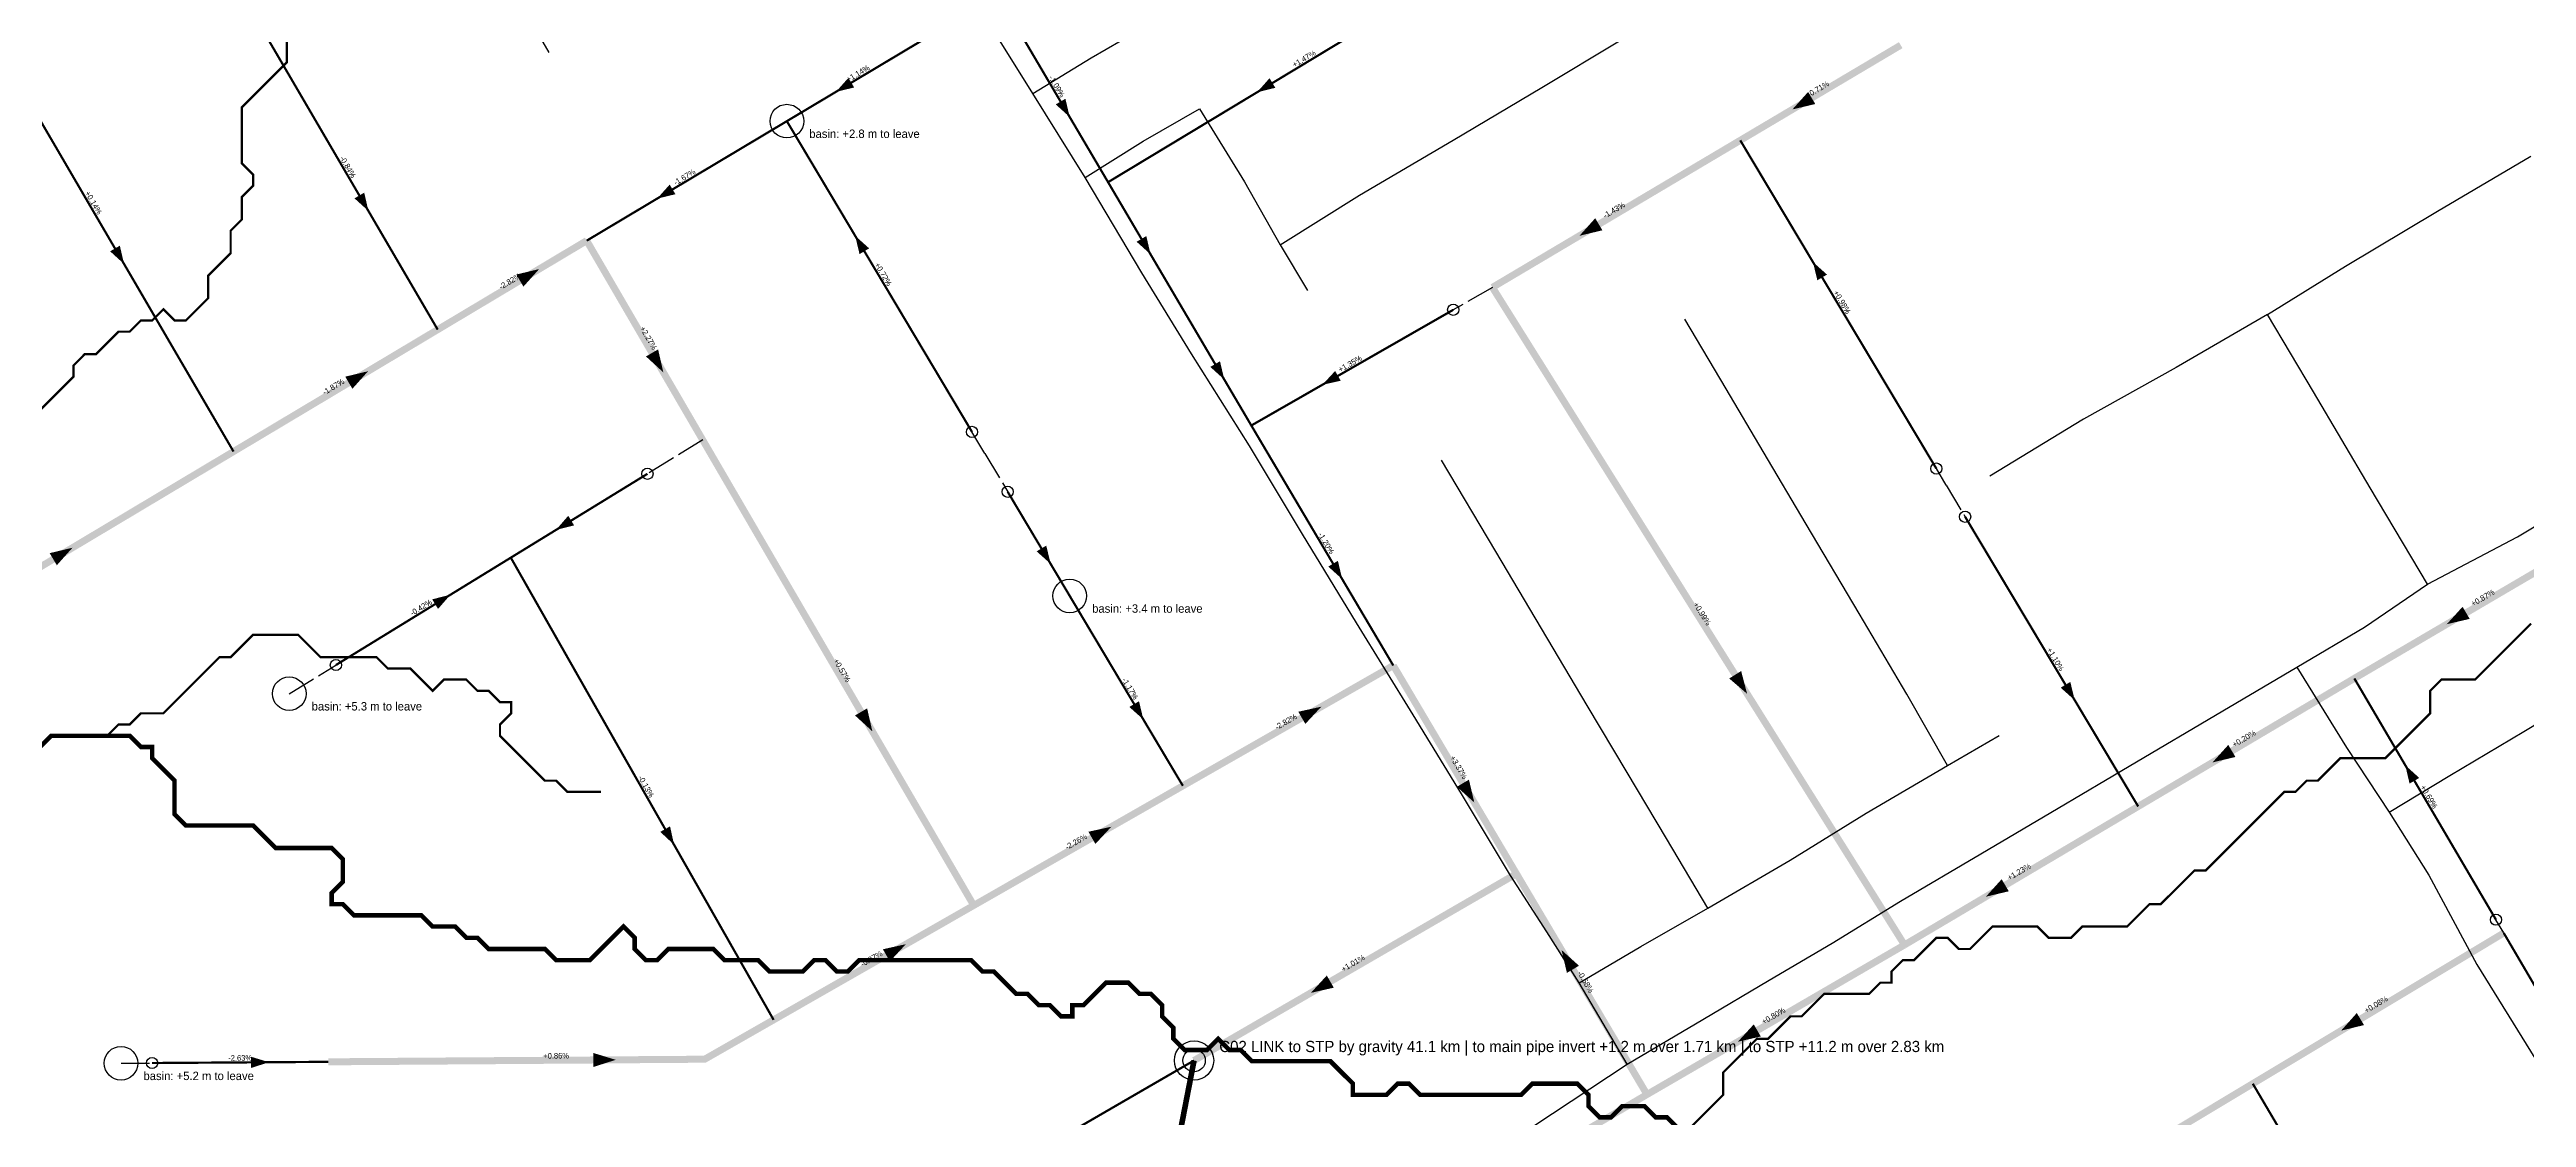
# Model space of a CAD drawing. Header units: metres. Extents: x 442821 to 452274, y 2561971 to 2571293.
# Drawn here: x 444791 to 445674, y 2566048 to 2566429 of the extents above; entities that cross this region are included whole.
import ezdxf
from ezdxf.enums import TextEntityAlignment as Align

# ---------------------------------------------------------------- set-up
doc = ezdxf.new("R2010")
doc.units = ezdxf.units.M
doc.header["$LTSCALE"] = 8
doc.linetypes.add('DASHDOT', pattern=[3.556, 2.54, -0.508, 0, -0.508])
doc.linetypes.add('DASHED', pattern=[1.524, 1.27, -0.254])
for name, color, linetype in [('A_ARROWS', 7, 'Continuous'), ('A_BASINS', 1, 'Continuous'), ('A_BUILT_2006', 252, 'Continuous'), ('A_DIRECT_LINK', 6, 'Continuous'), ('A_GRADIENT', 8, 'Continuous'), ('A_HEAD_GAP', 8, 'Continuous'), ('A_HEADS', 8, 'Continuous'), ('A_OUTLET_LABEL', 7, 'Continuous'), ('A_OUTLETS', 7, 'Continuous'), ('A_STREAMS', 5, 'Continuous')]:
    doc.layers.add(name, color=color, linetype=linetype)

msp = doc.modelspace()

# ---------------------------------------------------------------- linework, layer by layer
at = {"layer": 'A_ARROWS', "color": 2}
for points in [[(445070.94, 2566413.59), (445075.41, 2566418.59), (445077.46, 2566415.16)], [(445221.09, 2566413.45), (445225.53, 2566418.46), (445227.6, 2566415.04)], [(445154.29, 2566404.62), (445149.32, 2566409.12), (445152.76, 2566411.15)], [(445411.93, 2566407.33), (445417.54, 2566413.56), (445420.09, 2566409.26)], [(444904.29, 2566371.12), (444899.33, 2566375.63), (444902.79, 2566377.65)], [(445007.21, 2566375.53), (445011.68, 2566380.53), (445013.73, 2566377.1)], [(445336.04, 2566362.3), (445341.64, 2566368.54), (445344.19, 2566364.24)], [(444817.17, 2566352.22), (444812.22, 2566356.74), (444815.67, 2566358.76)], [(445077.81, 2566362.27), (445082.8, 2566357.8), (445079.37, 2566355.75)], [(445183.13, 2566355.65), (445178.16, 2566360.15), (445181.61, 2566362.18)], [(444965.15, 2566350.42), (444959.56, 2566344.17), (444957, 2566348.46)], [(445419.26, 2566352.93), (445424.26, 2566348.46), (445420.83, 2566346.41)], [(445009.42, 2566313.6), (445003.24, 2566319.26), (445007.56, 2566321.78)], [(444904.17, 2566314), (444898.58, 2566307.75), (444896.02, 2566312.05)], [(445209.4, 2566311.03), (445204.43, 2566315.53), (445207.87, 2566317.56)], [(445244.36, 2566309.16), (445248.92, 2566314.07), (445250.91, 2566310.6)], [(444971.12, 2566257.4), (444975.53, 2566262.45), (444977.62, 2566259.04)], [(444798.8, 2566251.08), (444793.21, 2566244.83), (444790.65, 2566249.13)], [(445147.5, 2566245.31), (445142.51, 2566249.78), (445145.94, 2566251.83)], [(445251.45, 2566239.86), (445246.47, 2566244.35), (445249.91, 2566246.39)], [(444933.52, 2566234.31), (444929.12, 2566229.26), (444927.02, 2566232.67)], [(445645.22, 2566223.81), (445650.85, 2566230.02), (445653.38, 2566225.71)], [(445395.79, 2566199), (445389.42, 2566204.45), (445393.66, 2566207.11)], [(445180.55, 2566189.83), (445175.56, 2566194.3), (445179, 2566196.35)], [(445512.58, 2566196.71), (445507.58, 2566201.18), (445511.01, 2566203.23)], [(445083.94, 2566185.62), (445077.76, 2566191.27), (445082.08, 2566193.79)], [(445243.99, 2566194.4), (445238.29, 2566188.26), (445235.8, 2566192.6)], [(445561.72, 2566174.54), (445567.33, 2566180.77), (445569.88, 2566176.47)], [(445630.43, 2566173.52), (445635.4, 2566169.01), (445631.95, 2566166.99)], [(445298.54, 2566160.23), (445292.32, 2566165.84), (445296.62, 2566168.38)], [(445013.24, 2566145.19), (445008.34, 2566149.77), (445011.82, 2566151.74)], [(445169.16, 2566151.61), (445163.45, 2566145.47), (445160.97, 2566149.81)], [(445480.92, 2566126.66), (445486.53, 2566132.89), (445489.08, 2566128.59)], [(445095.88, 2566109.72), (445090.18, 2566103.57), (445087.7, 2566107.92)], [(445329.63, 2566107.66), (445335.85, 2566102.05), (445331.55, 2566099.5)], [(445240.27, 2566092.38), (445245.94, 2566098.56), (445248.44, 2566094.23)], [(445392.5, 2566074.96), (445398.16, 2566081.14), (445400.67, 2566076.82)], [(445607.56, 2566078.91), (445613.14, 2566085.18), (445615.71, 2566080.89)], [(444868.85, 2566067.65), (444862.46, 2566065.6), (444862.43, 2566069.6)], [(444992.46, 2566068.5), (444984.48, 2566065.95), (444984.45, 2566070.95)]]:
    msp.add_solid(points, dxfattribs=at)
at = {"layer": 'A_BASINS', "color": 1}
for centre in [(445053.46, 2566403.15), (445154.3, 2566233.89), (444876.06, 2566199.04), (444816.09, 2566067.28)]:
    msp.add_circle(centre, 6, dxfattribs=at)
at = {"layer": 'A_BUILT_2006', "color": 252}
for points in [[(445141.15, 2566413.01), (445122.35, 2566443.13)], [(445161.95, 2566425.71), (445183.37, 2566438.08)], [(445141.15, 2566413.01), (445161.95, 2566425.71)], [(445322.6, 2566415.13), (445350.3, 2566431.78)], [(445159.82, 2566383.04), (445141.15, 2566413.01)], [(445291, 2566396.43), (445322.6, 2566415.13)], [(445180.53, 2566396.02), (445200.62, 2566407.52)], [(445200.62, 2566407.52), (445216.64, 2566381.54)], [(445159.82, 2566383.04), (445180.53, 2566396.02)], [(445257.6, 2566376.79), (445291, 2566396.43)], [(445641.96, 2566371.11), (445675.18, 2566390.7)], [(445180.01, 2566349.07), (445159.82, 2566383.04)], [(445216.64, 2566381.54), (445229.37, 2566359.11)], [(445229.37, 2566359.11), (445257.6, 2566376.79)], [(445609.1, 2566351.51), (445641.96, 2566371.11)], [(445229.37, 2566359.11), (445239.07, 2566342.78)], [(445197.75, 2566320.16), (445180.01, 2566349.07)], [(445581.35, 2566334.19), (445609.1, 2566351.51)], [(445388.35, 2566307.7), (445373.64, 2566332.57)], [(445581.35, 2566334.19), (445548.77, 2566315.36)], [(445597.76, 2566306.64), (445581.35, 2566334.19)], [(445218.38, 2566287.43), (445197.75, 2566320.16)], [(445548.77, 2566315.36), (445515.72, 2566296.88)], [(445401.57, 2566285.36), (445388.35, 2566307.7)], [(445617.96, 2566272.48), (445597.76, 2566306.64)], [(445515.72, 2566296.88), (445482.37, 2566276.56)], [(445237.23, 2566255.96), (445218.38, 2566287.43)], [(445416.87, 2566259.5), (445401.57, 2566285.36)], [(445306.19, 2566249.71), (445286.83, 2566282.32)], [(445638.3, 2566238.11), (445617.96, 2566272.48)], [(445670.42, 2566254.96), (445694.44, 2566269.36)], [(445435.75, 2566227.58), (445416.87, 2566259.5)], [(445256.59, 2566224.27), (445237.23, 2566255.96)], [(445322.53, 2566222.27), (445306.19, 2566249.71)], [(445638.3, 2566238.11), (445670.42, 2566254.96)], [(445615.89, 2566222.76), (445638.3, 2566238.11)], [(445276.73, 2566191.44), (445256.59, 2566224.27)], [(445338.81, 2566194.88), (445322.53, 2566222.27)], [(445452.75, 2566198.84), (445435.75, 2566227.58)], [(445591.82, 2566208.52), (445615.89, 2566222.76)], [(445565.41, 2566192.92), (445591.82, 2566208.52)], [(445591.82, 2566208.52), (445609.47, 2566179.8)], [(445467.28, 2566173.39), (445452.75, 2566198.84)], [(445293.94, 2566163.39), (445276.73, 2566191.44)], [(445353.08, 2566170.88), (445338.81, 2566194.88)], [(445532.02, 2566173.18), (445565.41, 2566192.92)], [(445672.7, 2566185.6), (445687.1, 2566194.23)], [(445467.28, 2566173.39), (445485.66, 2566184.16)], [(445609.47, 2566179.8), (445624.68, 2566156.83)], [(445646.34, 2566169.92), (445672.7, 2566185.6)], [(445367.01, 2566147.45), (445353.08, 2566170.88)], [(445438.2, 2566156.42), (445467.28, 2566173.39)], [(445506.64, 2566158.27), (445532.02, 2566173.18)], [(445624.68, 2566156.83), (445646.34, 2566169.92)], [(445311.49, 2566134.27), (445293.94, 2566163.39)], [(445411.08, 2566139.67), (445438.2, 2566156.42)], [(445479.06, 2566141.95), (445506.64, 2566158.27)], [(445624.68, 2566156.83), (445638.78, 2566134.34)], [(445381.79, 2566122.58), (445367.01, 2566147.45)], [(445324.37, 2566114.1), (445311.49, 2566134.27)], [(445381.79, 2566122.58), (445411.08, 2566139.67)], [(445450.47, 2566125.11), (445479.06, 2566141.95)], [(445638.78, 2566134.34), (445655.89, 2566102.44)], [(445426.14, 2566110.15), (445450.47, 2566125.11)], [(445357.85, 2566108.93), (445381.79, 2566122.58)], [(445335.94, 2566095.97), (445324.37, 2566114.1)], [(445335.94, 2566095.97), (445357.85, 2566108.93)], [(445403.65, 2566096.87), (445426.14, 2566110.15)], [(445655.89, 2566102.44), (445676.61, 2566069.04)], [(445353.06, 2566067), (445335.94, 2566095.97)], [(445380.01, 2566082.91), (445403.65, 2566096.87)], [(445353.06, 2566067), (445380.01, 2566082.91)], [(444422.44, 2563343.67), (444425.81, 2563359.7), (444354.25, 2563402.28), (444079.07, 2562950.56), (443944.47, 2563054.62), (443895.55, 2563534.89), (443894.21, 2564981.63), (443353.42, 2565026.28), (443356.77, 2565236.27), (445139.69, 2565926.07), (445353.06, 2566067)]]:
    msp.add_lwpolyline(points, dxfattribs=at)
at = {"layer": 'A_DIRECT_LINK', "color": 6, "linetype": 'DASHED', "const_width": 2}
msp.add_lwpolyline([(445198.62, 2566068.26), (445175.1, 2565946.96), (445132.73, 2565921.74), (445069.68, 2565884.21), (445021.74, 2565884.35), (445020.98, 2565791.66), (444831.93, 2565790.69), (444664.36, 2565791.85), (444664.36, 2565708.47), (444456.31, 2565708.25), (444370.67, 2565708.16), (444277.9, 2565708.06), (444278.19, 2565520.73), (444277.71, 2565398.37), (444277.61, 2565343.62), (444184.32, 2565343.7), (444184.32, 2565251.91), (444184.32, 2565168.21), (444184.32, 2565085.05), (444184.32, 2564982.91), (444171.94, 2564984.01), (444017.18, 2564997.57), (444017.24, 2564966.78), (444017.41, 2564881.2)], dxfattribs=at)
at = {"layer": 'A_HEAD_GAP', "color": 8, "linetype": 'DASHED'}
for points in [[(444968.68, 2566427.59), (444960.42, 2566442)], [(445304.99, 2566343.89), (445291.03, 2566335.89)], [(445023.45, 2566289.52), (445003.75, 2566277.42)], [(445124.05, 2566284.67), (445119.46, 2566292.37)], [(445124.05, 2566284.67), (445132.18, 2566271.02)], [(445466.81, 2566273.33), (445463.25, 2566279.28)], [(445466.81, 2566273.33), (445473.51, 2566262.11)], [(444876.06, 2566199.04), (444892.7, 2566209.25)], [(445665.53, 2566113.72), (445662.76, 2566118.45)], [(444816.09, 2566067.28), (444827.18, 2566067.36)]]:
    msp.add_lwpolyline(points, dxfattribs=at)
at = {"layer": 'A_HEADS', "color": 2}
for centre in [(445291.03, 2566335.89), (445119.46, 2566292.37), (445003.75, 2566277.42), (445463.25, 2566279.28), (445132.18, 2566271.02), (445473.51, 2566262.11), (444892.7, 2566209.25), (445662.76, 2566118.45), (444827.18, 2566067.36)]:
    msp.add_circle(centre, 2, dxfattribs=at)
at = {"layer": 'A_OUTLETS', "color": 6}
for radius in [7, 4]:
    msp.add_circle((445198.62, 2566068.26), radius, dxfattribs=at)
at = {"layer": 'A_SECONDARY_HEADER', "color": 2, "linetype": 'DASHDOT', "const_width": 2.5}
for points in [[(445450.55, 2566430.24), (445393.35, 2566396.31)], [(445393.35, 2566396.31), (445304.99, 2566343.89)], [(444928.99, 2566328.83), (444982.1, 2566360.54)], [(444856.2, 2566285.36), (444928.99, 2566328.83)], [(444734.56, 2566319.66), (444780.81, 2566240.33), (444856.2, 2566285.36)], [(445194.64, 2566166.18), (445269.66, 2566209.07)], [(445120.08, 2566123.55), (445194.64, 2566166.18)], [(445360.1, 2566056.14), (445313.56, 2566134.84)], [(445048.74, 2566082.76), (445120.08, 2566123.55)]]:
    msp.add_lwpolyline(points, dxfattribs=at)
at = {"layer": 'A_SECONDARY_HEADER', "color": 2, "const_width": 2.5}
for points in [[(444982.1, 2566360.54), (445023.45, 2566289.52)], [(445304.99, 2566343.89), (445451.9, 2566109.47)], [(445023.45, 2566289.52), (445120.08, 2566123.55)], [(445705.45, 2566259.14), (445612.26, 2566204.48)], [(445269.66, 2566209.07), (445313.56, 2566134.84)], [(445535.21, 2566158.83), (445451.9, 2566109.47)], [(445313.56, 2566134.84), (445198.62, 2566068.26)], [(445451.9, 2566109.47), (445360.1, 2566056.14)], [(444889.96, 2566067.79), (445024.18, 2566068.72), (445048.74, 2566082.76)], [(445264.54, 2565999.93), (445360.1, 2566056.14)], [(445576.06, 2566060), (445412.99, 2565962.08)]]:
    msp.add_lwpolyline(points, dxfattribs=at)
at = {"layer": 'A_SECONDARY_HEADER', "color": 2, "linetype": 'DASHED', "const_width": 2.5}
for points in [[(445612.26, 2566204.48), (445535.21, 2566158.83)], [(445665.53, 2566113.72), (445576.06, 2566060)]]:
    msp.add_lwpolyline(points, dxfattribs=at)
at = {"layer": 'A_SECONDARY_MAIN', "color": 2, "linetype": 'DASHDOT', "const_width": 0.8}
for points in [[(444862.19, 2566443.19), (444928.99, 2566328.83)], [(445128.69, 2566448.08), (445167.97, 2566381.4)], [(445053.46, 2566403.15), (444982.1, 2566360.54)], [(445167.97, 2566381.4), (445189.86, 2566344.22)], [(445219.04, 2566294.65), (445269.66, 2566209.07)], [(444892.7, 2566209.25), (444955.05, 2566247.53)], [(444955.05, 2566247.53), (445048.74, 2566082.76)], [(445154.3, 2566233.89), (445194.64, 2566166.18)], [(444827.18, 2566067.36), (444889.96, 2566067.79)], [(445644.19, 2565944.38), (445576.06, 2566060)]]:
    msp.add_lwpolyline(points, dxfattribs=at)
at = {"layer": 'A_SECONDARY_MAIN', "color": 2, "const_width": 0.8}
for points in [[(445189.86, 2566344.22), (445219.04, 2566294.65)], [(445132.18, 2566271.02), (445154.3, 2566233.89)], [(445473.51, 2566262.11), (445535.21, 2566158.83)], [(445720.56, 2566019.99), (445665.53, 2566113.72)]]:
    msp.add_lwpolyline(points, dxfattribs=at)
at = {"layer": 'A_SECONDARY_MAIN', "color": 2, "linetype": 'DASHED', "const_width": 0.8}
msp.add_lwpolyline([(445083.68, 2566001.69), (445198.62, 2566068.26)], dxfattribs=at)
at = {"layer": 'A_SECONDARY_MAIN_BRANCH', "color": 2, "linetype": 'DASHED', "const_width": 0.8}
msp.add_lwpolyline([(444753.6, 2566461.16), (444856.2, 2566285.36)], dxfattribs=at)
at = {"layer": 'A_SECONDARY_MAIN_BRANCH', "color": 2, "const_width": 0.8}
for points in [[(445309.33, 2566466.68), (445167.97, 2566381.4)], [(445105.76, 2566434.38), (445053.46, 2566403.15)], [(445119.46, 2566292.37), (445053.46, 2566403.15)], [(445463.25, 2566279.28), (445393.35, 2566396.31)], [(445291.03, 2566335.89), (445219.04, 2566294.65)], [(445003.75, 2566277.42), (444955.05, 2566247.53)], [(445662.76, 2566118.45), (445612.26, 2566204.48)]]:
    msp.add_lwpolyline(points, dxfattribs=at)
at = {"layer": 'A_STREAMS', "color": 5}
for points, const_width in [([(444875.18, 2566432.13), (444875.18, 2566428.12), (444875.18, 2566424.12), (444871.18, 2566420.12), (444867.18, 2566416.12), (444863.18, 2566412.12), (444859.18, 2566408.12), (444859.18, 2566404.12), (444859.18, 2566400.11), (444859.18, 2566396.11), (444859.18, 2566392.11), (444859.18, 2566388.11), (444863.18, 2566384.11), (444863.18, 2566380.11), (444859.18, 2566376.11), (444859.18, 2566372.1), (444859.18, 2566368.1), (444855.18, 2566364.1), (444855.18, 2566360.1), (444855.18, 2566356.1), (444851.18, 2566352.1), (444847.18, 2566348.1), (444847.18, 2566344.09), (444847.18, 2566340.09), (444843.18, 2566336.09), (444839.18, 2566332.09), (444835.18, 2566332.09), (444831.18, 2566336.09), (444827.18, 2566332.09), (444823.18, 2566332.09), (444819.17, 2566328.09), (444815.17, 2566328.09), (444811.17, 2566324.09), (444807.17, 2566320.09), (444803.17, 2566320.09), (444799.17, 2566316.08), (444799.17, 2566312.08), (444795.17, 2566308.08), (444791.17, 2566304.08), (444787.17, 2566300.08)], 0.8), ([(445675.29, 2566224.05), (445671.29, 2566220.05), (445667.29, 2566216.05), (445663.29, 2566212.05), (445659.29, 2566208.05), (445655.29, 2566204.05), (445651.29, 2566204.05), (445647.29, 2566204.05), (445643.29, 2566204.05), (445639.29, 2566200.04), (445639.29, 2566196.04), (445639.29, 2566192.04), (445635.29, 2566188.04), (445631.29, 2566184.04), (445627.29, 2566180.04), (445623.29, 2566176.04), (445619.29, 2566176.04), (445615.28, 2566176.04), (445611.28, 2566176.04), (445607.28, 2566176.04), (445603.28, 2566172.03), (445599.28, 2566168.03), (445595.28, 2566168.03), (445591.28, 2566164.03), (445587.28, 2566164.03), (445583.28, 2566160.03), (445579.28, 2566156.03), (445575.28, 2566152.03), (445571.28, 2566148.03), (445567.28, 2566144.02), (445563.28, 2566140.02), (445559.28, 2566136.02), (445555.28, 2566136.02), (445551.28, 2566132.02), (445547.28, 2566128.02), (445543.27, 2566124.02), (445539.27, 2566124.02), (445535.27, 2566120.02), (445531.27, 2566116.02), (445527.27, 2566116.02), (445523.27, 2566116.02), (445519.27, 2566116.02), (445515.27, 2566116.02), (445511.27, 2566112.01), (445507.27, 2566112.01), (445503.27, 2566112.01), (445499.27, 2566116.02), (445495.27, 2566116.02), (445491.27, 2566116.02), (445487.27, 2566116.02), (445483.27, 2566116.02), (445479.27, 2566112.01), (445475.27, 2566108.01), (445471.26, 2566108.01), (445467.26, 2566112.01), (445463.26, 2566112.01), (445459.26, 2566108.01), (445455.26, 2566104.01), (445451.26, 2566104.01), (445447.26, 2566100.01), (445447.26, 2566096.01), (445443.26, 2566096.01), (445439.26, 2566092.01), (445435.26, 2566092.01), (445431.26, 2566092.01), (445427.26, 2566092.01), (445423.26, 2566092.01), (445419.26, 2566088.01), (445415.26, 2566084), (445411.26, 2566084), (445407.26, 2566080), (445403.26, 2566076), (445399.25, 2566076), (445395.25, 2566072), (445391.25, 2566068), (445387.25, 2566064), (445387.25, 2566060), (445387.25, 2566055.99), (445383.25, 2566051.99), (445379.25, 2566047.99), (445375.25, 2566043.99)], 0.8), ([(444987.2, 2566164.03), (444983.2, 2566164.03), (444979.2, 2566164.03), (444975.2, 2566164.03), (444971.2, 2566168.03), (444967.2, 2566168.03), (444963.19, 2566172.03), (444959.19, 2566176.04), (444955.19, 2566180.04), (444951.19, 2566184.04), (444951.19, 2566188.04), (444955.19, 2566192.04), (444955.19, 2566196.04), (444951.19, 2566196.04), (444947.19, 2566200.04), (444943.19, 2566200.04), (444939.19, 2566204.05), (444935.19, 2566204.05), (444931.19, 2566204.05), (444927.19, 2566200.04), (444923.19, 2566204.05), (444919.19, 2566208.05), (444915.19, 2566208.05), (444911.19, 2566208.05), (444907.19, 2566212.05), (444903.19, 2566212.05), (444899.19, 2566212.05), (444895.19, 2566212.05), (444891.18, 2566212.05), (444887.18, 2566212.05), (444883.18, 2566216.05), (444879.18, 2566220.05), (444875.18, 2566220.05), (444871.18, 2566220.05), (444867.18, 2566220.05), (444863.18, 2566220.05), (444859.18, 2566216.05), (444855.18, 2566212.05), (444851.18, 2566212.05), (444847.18, 2566208.05), (444843.18, 2566204.05), (444839.18, 2566200.04), (444835.18, 2566196.04), (444831.18, 2566192.04), (444827.18, 2566192.04), (444823.18, 2566192.04), (444819.17, 2566188.04), (444815.17, 2566188.04), (444811.17, 2566184.04)], 0.8), ([(444811.17, 2566184.04), (444807.17, 2566184.04), (444803.17, 2566184.04), (444799.17, 2566184.04), (444795.17, 2566184.04), (444791.17, 2566184.04), (444787.17, 2566180.04)], 1.6), ([(445371.25, 2566043.99), (445367.25, 2566047.99), (445363.25, 2566047.99), (445359.25, 2566051.99), (445355.25, 2566051.99), (445351.25, 2566051.99), (445347.25, 2566047.99), (445343.25, 2566047.99), (445339.25, 2566051.99), (445339.25, 2566055.99), (445335.25, 2566060), (445331.25, 2566060), (445327.25, 2566060), (445323.24, 2566060), (445319.24, 2566060), (445315.24, 2566055.99), (445311.24, 2566055.99), (445307.24, 2566055.99), (445303.24, 2566055.99), (445299.24, 2566055.99), (445295.24, 2566055.99), (445291.24, 2566055.99), (445287.24, 2566055.99), (445283.24, 2566055.99), (445279.24, 2566055.99), (445275.24, 2566060), (445271.24, 2566060), (445267.24, 2566055.99), (445263.24, 2566055.99), (445259.24, 2566055.99), (445255.24, 2566055.99), (445255.24, 2566060), (445251.23, 2566064), (445247.23, 2566068), (445243.23, 2566068), (445239.23, 2566068), (445235.23, 2566068), (445231.23, 2566068), (445227.23, 2566068), (445223.23, 2566068), (445219.23, 2566068), (445215.23, 2566072), (445211.23, 2566072), (445207.23, 2566076), (445203.23, 2566072), (445199.23, 2566072), (445195.23, 2566072), (445191.23, 2566076), (445191.23, 2566080), (445187.23, 2566084), (445187.23, 2566088.01), (445183.23, 2566092.01), (445179.22, 2566092.01), (445175.22, 2566096.01), (445171.22, 2566096.01), (445167.22, 2566096.01), (445163.22, 2566092.01), (445159.22, 2566088.01), (445155.22, 2566088.01), (445155.22, 2566084), (445151.22, 2566084), (445147.22, 2566088.01), (445143.22, 2566088.01), (445139.22, 2566092.01), (445135.22, 2566092.01), (445131.22, 2566096.01), (445127.22, 2566100.01), (445123.22, 2566100.01), (445119.22, 2566104.01), (445115.22, 2566104.01), (445111.22, 2566104.01), (445107.21, 2566104.01), (445103.21, 2566104.01), (445099.21, 2566104.01), (445095.21, 2566104.01), (445091.21, 2566104.01), (445087.21, 2566104.01), (445083.21, 2566104.01), (445079.21, 2566104.01), (445075.21, 2566100.01), (445071.21, 2566100.01), (445067.21, 2566104.01), (445063.21, 2566104.01), (445059.21, 2566100.01), (445055.21, 2566100.01), (445051.21, 2566100.01), (445047.21, 2566100.01), (445043.21, 2566104.01), (445039.21, 2566104.01), (445035.2, 2566104.01), (445031.2, 2566104.01), (445027.2, 2566108.01), (445023.2, 2566108.01), (445019.2, 2566108.01), (445015.2, 2566108.01), (445011.2, 2566108.01), (445007.2, 2566104.01), (445003.2, 2566104.01), (444999.2, 2566108.01), (444999.2, 2566112.01), (444995.2, 2566116.02), (444991.2, 2566112.01), (444987.2, 2566108.01), (444983.2, 2566104.01), (444979.2, 2566104.01), (444975.2, 2566104.01), (444971.2, 2566104.01), (444967.2, 2566108.01), (444963.19, 2566108.01), (444959.19, 2566108.01), (444955.19, 2566108.01), (444951.19, 2566108.01), (444947.19, 2566108.01), (444943.19, 2566112.01), (444939.19, 2566112.01), (444935.19, 2566116.02), (444931.19, 2566116.02), (444927.19, 2566116.02), (444923.19, 2566120.02), (444919.19, 2566120.02), (444915.19, 2566120.02), (444911.19, 2566120.02), (444907.19, 2566120.02), (444903.19, 2566120.02), (444899.19, 2566120.02), (444895.19, 2566124.02), (444891.18, 2566124.02), (444891.18, 2566128.02), (444895.19, 2566132.02), (444895.19, 2566136.02), (444895.19, 2566140.02), (444891.18, 2566144.02), (444887.18, 2566144.02), (444883.18, 2566144.02), (444879.18, 2566144.02), (444875.18, 2566144.02), (444871.18, 2566144.02), (444867.18, 2566148.03), (444863.18, 2566152.03), (444859.18, 2566152.03), (444855.18, 2566152.03), (444851.18, 2566152.03), (444847.18, 2566152.03), (444843.18, 2566152.03), (444839.18, 2566152.03), (444835.18, 2566156.03), (444835.18, 2566160.03), (444835.18, 2566164.03), (444835.18, 2566168.03), (444831.18, 2566172.03), (444827.18, 2566176.04), (444827.18, 2566180.04), (444823.18, 2566180.04), (444819.17, 2566184.04), (444815.17, 2566184.04), (444811.17, 2566184.04)], 1.6)]:
    msp.add_lwpolyline(points, dxfattribs=dict(at, const_width=const_width))

# ---------------------------------------------------------------- texts
at = {"layer": 'A_BASINS', "color": 1}
for s, p in [('basin: +2.8 m to leave', (445061.46, 2566397.15)), ('basin: +3.4 m to leave', (445162.3, 2566227.89)), ('basin: +5.3 m to leave', (444884.06, 2566193.04)), ('basin: +5.2 m to leave', (444824.09, 2566061.28))]:
    msp.add_text(s, height=3, dxfattribs=at).set_placement(p)
at = {"layer": 'A_GRADIENT', "color": 2}
for s, rotation, p in [('+1.47%', 31.10208, (445238.65, 2566424.04)), ('+1.14%', 30.84394, (445079.61, 2566418.77)), ('-1.09%', -59.50275, (445148.33, 2566414.74)), ('-0.71%', 30.67662, (445421.95, 2566413.27)), ('-0.84%', -59.70873, (444895.59, 2566386.01)), ('-1.67%', 30.84394, (445017.78, 2566381.84)), ('+0.14%', -59.73075, (444804.9, 2566373.26)), ('-1.43%', 30.67662, (445349.17, 2566370.1)), ('-2.82%', 30.84394, (444955.55, 2566344.68)), ('+0.72%', 300.78672, (445086.46, 2566347.76)), ('+0.98%', 300.85103, (445428.3, 2566337.8)), ('+2.27%', -59.79124, (445002.77, 2566325.03)), ('+1.35%', 29.80631, (445255.03, 2566315.27)), ('-1.87%', 30.84394, (444892.6, 2566307.09)), ('-1.20%', -59.39968, (445244.35, 2566251.86)), ('-0.42%', 31.54553, (444923.88, 2566228.39)), ('+0.99%', -57.92496, (445378.44, 2566226.68)), ('+0.87%', 30.39634, (445658.85, 2566231.81)), ('+1.10%', -59.14897, (445504.36, 2566210.47)), ('+0.57%', -59.79124, (445071.76, 2566206.53)), ('-1.17%', -59.21328, (445174.47, 2566200.03)), ('-2.82%', 29.75898, (445232.15, 2566187.63)), ('+0.20%', 30.64517, (445573.73, 2566181.65)), ('-0.13%', -60.37946, (445001.9, 2566165.15)), ('+3.37%', -59.39968, (445291.61, 2566171.95)), ('+0.69%', 300.41485, (445637.51, 2566161.47)), ('-2.26%', 29.75898, (445157.36, 2566144.87)), ('+1.23%', 30.64632, (445493.55, 2566134.15)), ('-0.37%', 29.75898, (445084.41, 2566103.15)), ('+1.01%', 30.0798, (445256.09, 2566101.55)), ('-0.58%', 300.60032, (445336.83, 2566095.49)), ('+0.08%', 30.98217, (445620.8, 2566086.86)), ('+0.80%', 30.15512, (445406, 2566082.8)), ('-2.63%', 0.39582, (444858.57, 2566067.58)), ('+0.86%', 0.39582, (444971.21, 2566068.35))]:
    msp.add_text(s, height=2, rotation=rotation, dxfattribs=at).set_placement(p, align=Align.BOTTOM_CENTER)
at = {"layer": 'A_OUTLET_LABEL', "color": 6}
msp.add_text('C02 LINK to STP by gravity 41.1 km | to main pipe invert +1.2 m over 1.71 km | to STP +11.2 m over 2.83 km', height=4, dxfattribs=at).set_placement((445207.62, 2566071.26))

doc.saveas('drawing.dxf')
